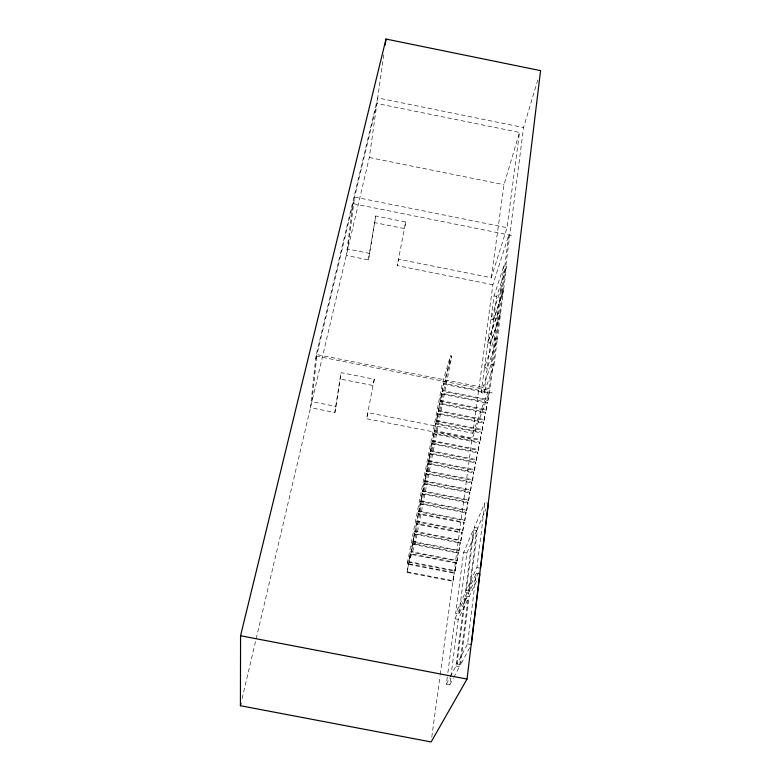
<?xml version="1.0" encoding="UTF-8"?>
<svg xmlns="http://www.w3.org/2000/svg" width="781" height="781" viewBox="0 0 781 781"><rect width="100%" height="100%" fill="white"/><g stroke="black" fill="none" stroke-linecap="round" stroke-linejoin="round"><path stroke-width="0.59" stroke-dasharray="3.9 2.93" d="M537.797 79.926L523.563 127.547L377.711 97.928L315.954 356.048L310.487 407.721L334.883 412.514L341.072 372.664L374.275 379.215L366.611 418.743L471.997 439.439L488.867 393.107L442.271 383.91L407.126 564.126L454.122 573.225L454.376 572.629L408.551 563.765L407.047 572.444L453.029 581.337L454.376 572.629M469.654 647.742L460.565 664.709L456.963 664.026L467.575 643.837L476.234 573.4L479.866 574.103M478.519 572.61L469.781 591.071L466.325 590.397L476.947 567.572L484.933 502.593L488.418 503.276M460.565 664.709L469.078 596.704L477.298 579.482M469.781 591.071L477.669 528.102L486.085 508.675M453.8 677.352L459.531 666.642L468.044 598.881L464.588 598.207L454.962 618.718L447.454 675.848M468.746 593.257L476.625 530.494L473.296 529.85L463.65 552.45L455.674 613.28L458.974 613.915L468.746 593.257L465.3 592.594L455.674 613.28M492.186 392.911L443.725 383.334L442.349 391.369L487.94 400.36L488.867 393.107M487.94 400.36L489.863 390.393L523.563 127.547M494.002 365.069L497.243 339.647L494.363 339.071L491.064 364.493L481.145 392.618L483.966 393.175L494.002 365.069L491.064 364.493M483.966 393.175L487.237 368.32L497.351 338.817L500.494 314.196L497.653 313.63L487.783 342.859L484.571 366.953L487.344 367.5L490.517 343.396L500.494 314.196M500.582 313.523L503.55 290.249L500.758 289.692L497.741 312.956L487.871 342.195L490.605 342.742L500.582 313.523L497.741 312.956M503.647 289.497L506.605 266.331L503.852 265.784L494.041 295.921L491.015 318.648L493.699 319.185L503.647 289.497L500.855 288.941L490.917 319.39L487.871 342.195M450.315 676.678L455.948 665.959L464.588 598.207M465.3 592.594L473.296 529.85M456.963 664.026L465.603 596.03L476.234 573.4M466.325 590.397L474.321 527.458L484.933 502.593M434.011 433.172L432.606 441.382L478.294 450.344L479.554 442.114L434.011 433.172L433.777 433.924L479.27 442.856L479.554 442.114M435.954 423.185L434.558 431.356L480.227 440.328L481.477 432.137L435.954 423.185L435.72 423.946L481.194 432.889M480.227 440.328L481.477 432.137M482.16 430.321L483.4 422.17L437.897 413.208L436.511 421.349L482.16 430.321L483.4 422.17M481.145 392.618L484.464 367.763L494.471 338.241L497.653 313.63M500.855 288.941L503.852 265.784M447.298 677.039L446.361 684.185L449.788 684.839L450.715 677.693M450.871 676.502L458.271 619.353L468.044 598.881M458.974 613.915L466.843 553.065L476.625 530.494M484.083 420.324L485.323 412.202L439.84 403.25L438.453 411.343L484.083 420.324L485.323 412.202M486.007 410.337L487.237 402.254L441.782 393.292L440.406 401.356L486.007 410.337L487.237 402.254M472.827 433.279L489.004 388.606L508.812 234.905L492.889 284.733L472.827 433.279L367.831 412.651L366.611 418.743M470.552 490.488L471.841 482.111L426.201 473.198L424.766 481.545L470.552 490.488L471.841 482.111M472.495 480.442L473.764 472.105L428.154 463.172L426.729 471.49L472.495 480.442L473.764 472.105M490.605 342.742L493.602 319.927L503.55 290.249M493.699 319.185L496.696 296.448L506.605 266.331M474.428 470.396L475.697 462.098L430.106 453.165L428.691 461.444L474.428 470.396L475.697 462.098M476.361 460.37L477.63 452.101L432.059 443.169L430.643 451.408L476.361 460.37L477.63 452.101M492.889 284.733L397.226 265.628L398.505 259.194L491.288 277.733L507.035 227.691L519.482 132.428L376.93 103.492L315.436 360.92M478.294 450.344L479.27 442.856M416.41 523.426L414.945 531.959L460.839 540.872L462.157 532.32L416.41 523.426L416.205 524.071L461.893 532.954M460.839 540.872L462.157 532.32M418.372 513.361L416.908 521.854L462.782 530.777L464.09 522.255L418.372 513.361L418.167 514.025L463.836 522.909M462.782 530.777L464.09 522.255M464.724 520.693L466.032 512.209L420.334 503.306L418.88 511.77L464.724 520.693L466.032 512.209M466.667 510.618L467.965 502.173L422.296 493.26L420.842 501.685L466.667 510.618L467.965 502.173M468.61 500.553L469.908 492.137L424.249 483.224L422.804 491.61L468.61 500.553L469.908 492.137M431.776 737.127L440.084 675.663M440.24 674.462L471.997 439.439M453.029 581.337L454.122 573.225M456.075 563.14L410.318 554.276L409.029 562.31L454.981 571.204L456.329 562.545L410.513 553.661L409.224 561.705L455.235 570.608L456.329 562.545M456.934 561.09L458.271 552.46L412.485 543.576L411.001 552.187L456.934 561.09L458.271 552.46M458.886 550.976L460.214 542.385L414.447 533.491L412.973 542.063L458.886 550.976L460.214 542.385M491.288 277.733L504.009 184.697L519.482 132.428M242.1 698.605L369.315 157.508L384.145 52.268M334.883 412.514L341.072 372.664M511.535 235.452L353.012 203.616L346.286 255.455L368.427 259.878L375.749 215.995L405.73 222.009L397.226 265.628M438.453 411.343L439.84 403.25M440.406 401.356L441.782 393.292M368.427 259.878L375.749 215.995M422.804 491.61L424.249 483.224M424.766 481.545L426.201 473.198M426.729 471.49L428.154 463.172M428.691 461.444L430.106 453.165M430.643 451.408L432.059 443.169M436.511 421.349L437.897 413.208M407.047 572.444L443.481 384.145L451.74 356.077L450.481 355.833L442.271 383.91M412.485 543.576L411.206 551.562L457.197 560.475M412.973 542.063L414.447 533.491M418.88 511.77L420.334 503.306M420.842 501.685L422.296 493.26M407.126 564.126L413.969 543.176L450.481 355.833M408.346 564.37L415.238 543.43L451.74 356.077M374.275 379.215L373.025 385.492L339.686 378.922M405.73 222.009L404.412 228.569L374.304 222.536M442.349 391.369L442.593 390.559L488.223 399.569M434.558 431.356L434.783 430.604L480.51 439.586M432.606 441.382L432.83 440.63L478.577 449.612M416.908 521.854L417.122 521.2L463.045 530.133M414.945 531.959L415.15 531.314L461.093 540.237M454.981 571.204L455.235 570.608M446.361 684.185L449.749 677.752M449.788 684.839L453.224 678.416M454.962 618.718L458.271 619.353M467.575 643.837L471.353 644.559M455.948 665.959L459.531 666.642M419.094 511.096L464.988 520.039M474.321 527.458L477.669 528.102M414.242 534.136L459.95 543.01M413.178 541.438L459.15 550.351M463.65 552.45L466.843 553.065M413.969 543.176L415.238 543.43M412.28 544.201L458.017 553.075M476.947 567.572L480.569 568.275M407.252 571.848L453.283 580.752M465.603 596.03L469.078 596.704M431.834 443.901L477.347 452.834M430.868 450.676L476.644 459.638M429.892 453.898L475.424 462.821M428.915 460.722L474.702 469.684M427.939 463.894L473.491 472.808M426.953 470.777L472.769 479.739M425.987 473.901L471.568 482.814M424.991 480.842L470.826 489.804M424.034 483.917L469.635 492.821M423.029 490.927L468.883 499.869M422.082 493.943L467.702 502.837M421.057 501.012L466.94 509.944M420.119 503.979L465.769 512.873M484.464 367.763L487.237 368.32M489.004 388.606L316.94 354.623L311.912 401.659L336.211 406.442M315.954 356.048L489.863 390.393M441.548 394.083L486.953 403.035M440.64 400.555L486.299 409.556M439.605 404.031L485.03 412.983M438.688 410.562L484.366 419.553M437.663 413.989L483.117 422.931M436.735 420.578L482.443 429.57M369.833 253.464L347.789 249.061L354.574 197.056L507.035 227.691M494.041 295.921L496.696 296.448M490.917 319.39L493.602 319.927M494.471 338.241L497.351 338.817M487.783 342.859L490.517 343.396M369.315 157.508L504.009 184.697"/><path stroke-width="1.17" d="M240.421 705.731L240.558 635.744L386.009 39.05L540.579 70.641L467.018 679.079L431.132 741.95L240.421 705.731L240.987 703.359M471.353 644.559L479.866 574.103M480.569 568.275L488.418 503.276M385.16 45.054L386.009 39.05M240.558 635.744L467.018 679.079"/></g></svg>
